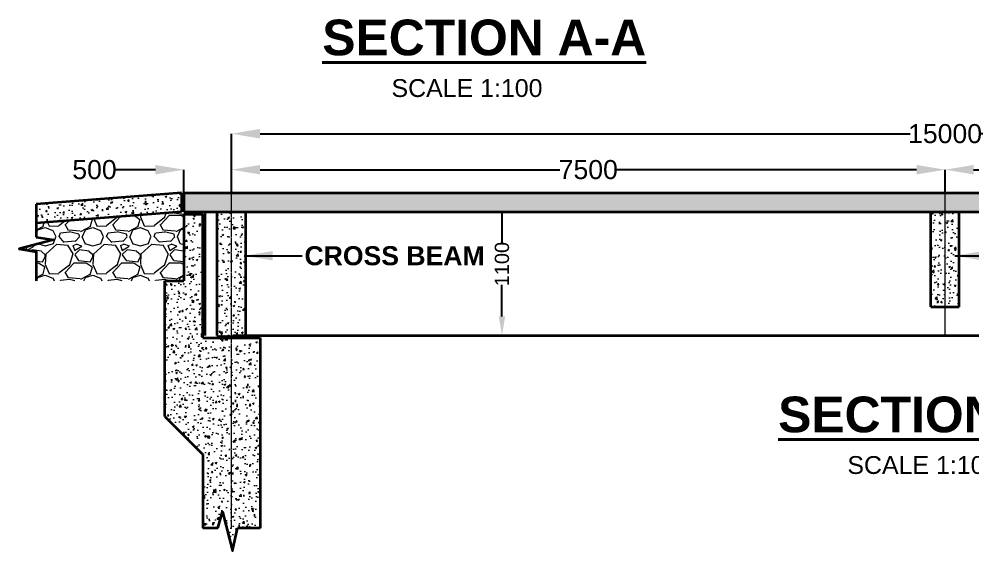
# Model space of a CAD drawing. Header units: millimetres. Extents: x -1307360 to -9241, y 140559 to 432424.
# Drawn here: x -1271182 to -1261156, y 323148 to 328735 of the extents above; entities that cross this region are included whole.
import ezdxf

# ---------------------------------------------------------------- set-up
doc = ezdxf.new("R2010")
doc.units = ezdxf.units.MM
doc.header["$MEASUREMENT"] = 0
doc.linetypes.add('CENTER2', pattern=[1.125, 0.75, -0.125, 0.125, -0.125])
for name, color, linetype, lineweight in [('centreline', 4, 'CENTER2', 15), ('dimension', 252, 'Continuous', 20), ('hatch', 9, 'Continuous', 18), ('lettering', 120, 'Continuous', 25), ('outline', 3, 'Continuous', 35), ('reinforcement', 6, 'Continuous', 50), ('titles', 2, 'Continuous', 40)]:
    doc.layers.add(name, color=color, linetype=linetype, lineweight=lineweight)
doc.styles.add('ARIAL', font='arial.ttf')
doc.dimstyles.new('Dimstyle_100', dxfattribs={"dimtxt": 250, "dimasz": 250, "dimexe": 66, "dimexo": 50, "dimgap": 50, "dimtad": 1, "dimdec": 0, "dimzin": 0, "dimdsep": 46, "dimtxsty": 'ARIAL', "dimcen": 0.09, "dimclrd": 256, "dimclre": 256, "dimclrt": 1, "dimadec": 0, "dimazin": 0, "dimtfac": 1, "dimtdec": 0, "dimtmove": 2, "dimatfit": 3, "dimfxl": 1, "dimtolj": 1, "dimtzin": 0, "dimarcsym": 0})
doc.dimstyles.get("Standard").update_dxf_attribs({"dimtxt": 0.18, "dimasz": 0.18, "dimexe": 0.18, "dimexo": 0.0625, "dimgap": 0.09, "dimtad": 0, "dimtih": 1, "dimtoh": 1, "dimdec": 4, "dimzin": 0, "dimdsep": 46, "dimtxsty": 'Standard', "dimcen": 0.09, "dimadec": 0, "dimazin": 0, "dimtfac": 1, "dimtdec": 4, "dimtofl": 0, "dimtmove": 0, "dimatfit": 3, "dimfxl": 1, "dimtolj": 1, "dimtzin": 0, "dimarcsym": 0})
pattern_1 = [(50, (-921410.2, 3446.9), (179.315046, -15.688034), [18.75, -206.25]), (355, (-921410.2, 3446.9), (-34.68783, 188.04803), [15, -165]), (100.4514, (-921395.25, 3445.59), (144.627345, 172.359886), [15.93505, -175.28553]), (46.1842, (-921410.2, 3496.9), (266.81026, -41.37975), [28.125, -309.375]), (96.6356, (-921387.96, 3493.45), (233.66568, 243.52947), [23.90257, -262.92825]), (351.1842, (-921410.2, 3496.9), (233.66549, 243.52965), [22.5, -247.5]), (21, (-921385.2, 3484.4), (149.226763, -100.654723), [18.75, -206.25]), (326, (-921385.2, 3484.4), (60.82883, 181.28751), [15, -165]), (71.4514, (-921372.76, 3476.01), (210.05566, 80.632624), [15.93505, -175.28553]), (37.5, (-921410.196, 3446.897), (3.039964, 83.2234635), [0, -163, 0, -167.5, 0, -165.625]), (7.5, (-921410.2, 3446.9), (65.767384, 98.602928), [0, -95.5, 0, -159.25, 0, -63.125]), (327.5, (-921465.946, 3446.9), (133.455609, -5.638718), [0, -62.5, 0, -195, 0, -258.75]), (317.5, (-921490.95, 3446.9), (145.796542, 25.026246), [0, -81.25, 0, -129.5, 0, -183.75])]
pattern_2 = [(50, (-931410.2, 3446.83), (179.315046, -15.688034), [18.75, -206.25]), (355, (-931410.2, 3446.83), (-34.68783, 188.04803), [15, -165]), (100.4514, (-931395.25, 3445.53), (144.627345, 172.359886), [15.93505, -175.28553]), (46.1842, (-931410.2, 3496.83), (266.81026, -41.37975), [28.125, -309.375]), (96.6356, (-931387.96, 3493.39), (233.66568, 243.52947), [23.90257, -262.92825]), (351.1842, (-931410.2, 3496.83), (233.66549, 243.52965), [22.5, -247.5]), (21, (-931385.2, 3484.33), (149.226763, -100.654723), [18.75, -206.25]), (326, (-931385.2, 3484.33), (60.82883, 181.28751), [15, -165]), (71.4514, (-931372.76, 3475.95), (210.05566, 80.632624), [15.93505, -175.28553]), (37.5, (-931410.196, 3446.834), (3.039964, 83.2234635), [0, -163, 0, -167.5, 0, -165.625]), (7.5, (-931410.2, 3446.83), (65.767384, 98.602928), [0, -95.5, 0, -159.25, 0, -63.125]), (327.5, (-931465.946, 3446.834), (133.455609, -5.638718), [0, -62.5, 0, -195, 0, -258.75]), (317.5, (-931490.95, 3446.83), (145.796542, 25.026246), [0, -81.25, 0, -129.5, 0, -183.75])]

# ---------------------------------------------------------------- blocks, each defined once
blk = doc.blocks.new('*D155')
at = {"layer": 'Defpoints', "color": 0, "transparency": 16777216}
for p in [(-1261449, 327153), (-1268949, 326911), (-1261449, 326911)]:
    blk.add_point(p, dxfattribs=at)
at = {"layer": 'dimension', "color": 0, "lineweight": -2, "transparency": 16777216}
for p, q in [((-1268949, 326911), (-1268949, 327153)), ((-1268649, 327153), (-1265497, 327153)), ((-1261749, 327153), (-1264902, 327153)), ((-1261449, 326911), (-1261449, 327153))]:
    blk.add_line(p, q, dxfattribs=at)
at = {"layer": 'dimension', "color": 0, "transparency": 16777216}
for points in [[(-1268649, 327203), (-1268649, 327103), (-1268949, 327153)], [(-1261749, 327203), (-1261749, 327103), (-1261449, 327153)]]:
    blk.add_solid(points, dxfattribs=at)
at = {"layer": 'dimension', "color": 1, "transparency": 16777216, "insert": (-1265199, 327153), "char_height": 200, "attachment_point": 5, "style": 'ARIAL'}
blk.add_mtext('\\A1;7500', dxfattribs=at)
blk = doc.blocks.new('*D156')
at = {"layer": 'Defpoints', "color": 0, "transparency": 16777216}
for p in [(-1253949, 327153), (-1261449, 326911), (-1253949, 326911)]:
    blk.add_point(p, dxfattribs=at)
at = {"layer": 'dimension', "color": 0, "lineweight": -2, "transparency": 16777216}
for p, q in [((-1261449, 326911), (-1261449, 327153)), ((-1261149, 327153), (-1257997, 327153)), ((-1254249, 327153), (-1257402, 327153)), ((-1253949, 326911), (-1253949, 327153))]:
    blk.add_line(p, q, dxfattribs=at)
at = {"layer": 'dimension', "color": 0, "transparency": 16777216}
for points in [[(-1261149, 327203), (-1261149, 327103), (-1261449, 327153)], [(-1254249, 327203), (-1254249, 327103), (-1253949, 327153)]]:
    blk.add_solid(points, dxfattribs=at)
at = {"layer": 'dimension', "color": 1, "transparency": 16777216, "insert": (-1257699, 327153), "char_height": 200, "attachment_point": 5, "style": 'ARIAL'}
blk.add_mtext('\\A1;7500', dxfattribs=at)
blk = doc.blocks.new('*D158')
at = {"layer": 'Defpoints', "color": 0, "transparency": 16777216}
for p in [(-1269449, 327153), (-1269449, 326911), (-1268949, 326911)]:
    blk.add_point(p, dxfattribs=at)
at = {"layer": 'dimension', "color": 0, "lineweight": -2, "transparency": 16777216}
for p, q in [((-1269749, 327153), (-1270168, 327153)), ((-1269449, 326911), (-1269449, 327153)), ((-1268949, 326911), (-1268949, 327153)), ((-1268649, 327153), (-1268349, 327153))]:
    blk.add_line(p, q, dxfattribs=at)
at = {"layer": 'dimension', "color": 0, "transparency": 16777216}
for points in [[(-1269749, 327203), (-1269749, 327103), (-1269449, 327153)], [(-1268649, 327203), (-1268649, 327103), (-1268949, 327153)]]:
    blk.add_solid(points, dxfattribs=at)
at = {"layer": 'dimension', "color": 1, "transparency": 16777216, "insert": (-1270389, 327153), "char_height": 200, "attachment_point": 5, "style": 'ARIAL'}
blk.add_mtext('\\A1;500', dxfattribs=at)
blk = doc.blocks.new('*D100')
at = {"layer": 'Defpoints', "color": 0, "transparency": 16777216}
for p in [(-1266402, 326911), (-1266428, 325411), (-1266106, 325411)]:
    blk.add_point(p, dxfattribs=at)
at = {"layer": 'dimension', "color": 0, "lineweight": -2, "transparency": 16777216}
for p, q in [((-1266402, 326911), (-1266106, 326911)), ((-1266106, 326711), (-1266106, 326378)), ((-1266106, 325611), (-1266106, 325945)), ((-1266428, 325411), (-1266106, 325411))]:
    blk.add_line(p, q, dxfattribs=at)
at = {"layer": 'dimension', "color": 0, "transparency": 16777216}
for points in [[(-1266140, 326711), (-1266073, 326711), (-1266106, 326911)], [(-1266140, 325611), (-1266073, 325611), (-1266106, 325411)]]:
    blk.add_solid(points, dxfattribs=at)
at = {"layer": 'dimension', "color": 0, "transparency": 16777216, "insert": (-1266106, 326161), "char_height": 150, "attachment_point": 5, "rotation": 90, "style": 'ARIAL'}
blk.add_mtext('\\A1;1100', dxfattribs=at)
blk = doc.blocks.new('*D101')
at = {"layer": 'Defpoints', "color": 0, "transparency": 16777216}
for p in [(-1253949, 327531), (-1268949, 327153), (-1253949, 327153)]:
    blk.add_point(p, dxfattribs=at)
at = {"layer": 'dimension', "color": 0, "lineweight": -2, "transparency": 16777216}
for p, q in [((-1268949, 327153), (-1268949, 327531)), ((-1268649, 327531), (-1261816, 327531)), ((-1254249, 327531), (-1261082, 327531)), ((-1253949, 327153), (-1253949, 327531))]:
    blk.add_line(p, q, dxfattribs=at)
at = {"layer": 'dimension', "color": 0, "transparency": 16777216}
for points in [[(-1268649, 327581), (-1268649, 327481), (-1268949, 327531)], [(-1254249, 327581), (-1254249, 327481), (-1253949, 327531)]]:
    blk.add_solid(points, dxfattribs=at)
at = {"layer": 'dimension', "color": 1, "transparency": 16777216, "insert": (-1261449, 327531), "char_height": 200, "attachment_point": 5, "style": 'ARIAL'}
blk.add_mtext('\\A1;15000', dxfattribs=at)

msp = doc.modelspace()

# ---------------------------------------------------------------- hatches: boundary and pattern name
at = {"layer": 'hatch'}
h = msp.add_hatch(dxfattribs=at)
h.set_pattern_fill('AR-CONC', color=256, scale=25, style=0)
h.set_pattern_definition(pattern_1)
h.paths.add_polyline_path([(-1269474.2, 326909.4), (-1271003.4, 326790.6), (-1271003.4, 326590), (-1269474.2, 326708.8)])
h = msp.add_hatch(dxfattribs=at)
h.set_pattern_fill('AR-CONC', color=256, scale=25, style=0)
h.set_pattern_definition(pattern_2)
h.paths.add_polyline_path([(-1253449, 326911.3), (-1269448.6, 326911.3), (-1269448.6, 326711.3), (-1253449, 326711.3)])
h = msp.add_hatch(dxfattribs=at)
h.set_pattern_fill('GRAVEL', color=256, scale=500, style=0)
h.set_pattern_definition([(228.0128, (-921050.196, 3946.897), (-3999.999116, -4500.0006708), [67.268, -6659.544]), (184.9697, (-921095.196, 3896.897), (6000.0005258, 499.9956535), [115.434, -11427.9625]), (132.5104, (-921210.196, 3886.897), (4999.9953592, -5500.004337), [81.394, -8058.016]), (267.2737, (-921405.196, 3761.897), (499.9980089, 10000.0001475), [105.119, -10406.779]), (292.8337, (-921410.196, 3656.897), (-2500.0049527, 5999.9982059), [103.0775, -10204.6865]), (357.2737, (-921370.196, 3561.897), (-10000.0001475, 499.9980089), [105.119, -10406.779]), (37.6942, (-921265.196, 3556.897), (-6500.0036728, -4999.9952026), [139.0145, -13762.4245]), (72.2553, (-921155.196, 3641.897), (3500.00538135, 10999.9981156), [131.244, -12993.1605]), (121.4296, (-921115.196, 3766.897), (-4000.0041171, 6499.9975182), [105.475, -10442.0365]), (175.2364, (-921170.196, 3856.897), (5500.000473, -499.9957663), [120.416, -5900.3815]), (222.3974, (-921290.196, 3866.897), (-6000.00367554, -5499.996041), [155.724, -15416.6875]), (138.8141, (-920910.196, 3756.897), (-3500.0014734, 2999.9986567), [53.1505, -5261.922]), (171.4692, (-920950.196, 3791.897), (6499.9991424, -1000.003955), [101.1185, -10010.7555]), (225, (-921050.2, 3806.9), (-6e-14, -500.00015), [70.7105, -636.396]), (203.1986, (-921085.196, 3866.9), (2499.999865, 1000.000663), [38.079, -3769.8075]), (291.8014, (-921120.2, 3851.9), (-499.999955, 1500.000137), [53.8515, -2638.731]), (30.9638, (-921100.2, 3801.9), (1499.999011, 1000.001242), [87.4645, -2828.0115]), (161.5651, (-921025.2, 3846.9), (1000.000217, -499.9992), [63.2455, -1517.8935]), (16.3895, (-921410.196, 3851.897), (5000.0010992, 1499.9963549), [88.6, -8771.4225]), (70.3462, (-921325.196, 3876.897), (-1999.9976237, -5500.0010678), [74.3305, -7358.704]), (293.1986, (-921025.196, 3946.9), (-1000.000663, 2499.999865), [76.1575, -3731.729]), (343.6105, (-920995.196, 3876.897), (-5000.0010992, 1499.9963549), [88.6, -8771.4225]), (339.444, (-921410.196, 3541.897), (-2500.000922, 999.997998), [85.44, -4186.562]), (294.7751, (-921330.196, 3511.897), (-2499.9960946, 5500.001711), [71.589, -7087.3215]), (66.8014, (-921020.196, 3446.9), (1000.000663, 2499.999865), [76.1575, -3731.729]), (17.354, (-920990.196, 3516.897), (-6500.0010095, -1999.9972511), [83.8155, -8297.712]), (69.444, (-921265.196, 3446.897), (-999.997998, -2500.000922), [42.72, -4229.282]), (101.3099, (-921050.2, 3446.9), (-499.998816, 2000.000376), [25.495, -2524.0145]), (165.9638, (-921055.2, 3471.9), (1500.000273, -499.99903), [103.0775, -1958.475]), (186.009, (-921155.196, 3496.897), (4999.9998755, 499.9996587), [95.525, -9456.9615]), (303.6901, (-921100.2, 3756.9), (-500.000667, 999.99978), [72.111, -1730.6645]), (353.1572, (-921060.196, 3696.897), (8499.9996827, -1000.003999), [125.897, -12463.7815]), (60.9454, (-920935.196, 3681.897), (-2000.0000136, -3500.0001923), [51.478, -5096.337]), (90, (-920910.2, 3726.9), (-500, 500), [30, -470]), (120.2564, (-921165.196, 3511.897), (1999.9974434, -3500.001228), [69.462, -6876.76]), (48.0128, (-921200.196, 3571.897), (3999.999116, 4500.0006708), [134.536, -6592.276]), (0, (-921110.2, 3671.9), (500, 500), [130, -370]), (325.3048, (-920980.196, 3671.897), (-4999.9971295, 3500.0043048), [79.057, -7826.637]), (254.0546, (-920915.196, 3626.9), (-499.999945, -2000.000063), [72.801, -3567.254]), (207.646, (-920935.196, 3556.897), (-9499.9979036, -5000.0038566), [118.5325, -11734.737]), (175.4261, (-921040.196, 3501.897), (-6500.00027916, 499.9974006), [125.3995, -12414.537])])
h.paths.add_polyline_path([(-1269449.2, 326686.4), (-1269249.2, 326686.4), (-1269249.2, 325986.4), (-1269224.2, 325986.4), (-1269224.2, 326711.4), (-1269441.4, 326711.4), (-1271003.4, 326590), (-1271003.4, 326442.9), (-1270821, 326415.6), (-1271181.7, 326320.6), (-1271003.4, 326292.9), (-1271003.4, 325986.4), (-1269449.2, 325986.4)])
h = msp.add_hatch(dxfattribs=at)
h.set_pattern_fill('AR-CONC', color=256, scale=25, style=0)
h.set_pattern_definition(pattern_1)
h.paths.add_polyline_path([(-1269649.2, 324561.4), (-1269249.2, 324161.4), (-1269249.2, 323388), (-1269091, 323388), (-1269044.9, 323558.7), (-1268949.2, 323189.7), (-1268949.2, 325386.4), (-1269249.2, 325386.4), (-1269249.2, 326686.4), (-1269449.2, 326686.4), (-1269449.2, 325986.4), (-1269649.2, 325986.4)])
h.paths.add_polyline_path([(-1268949.2, 323189.7), (-1268938.3, 323147.8), (-1268884.9, 323388), (-1268649.2, 323388), (-1268649.2, 325386.4), (-1268949.2, 325386.4)])
h = msp.add_hatch(dxfattribs=at)
h.set_pattern_fill('AR-CONC', color=256, scale=25, style=0)
h.set_pattern_definition(pattern_1)
h.paths.add_polyline_path([(-1268949.2, 325411.4), (-1268799.2, 325411.4), (-1268799.2, 326711.4), (-1268949.2, 326711.4)])
h.paths.add_polyline_path([(-1268949.2, 326711.4), (-1269099.2, 326711.4), (-1269099.2, 325411.4), (-1268949.2, 325411.4)])
h = msp.add_hatch(dxfattribs=at)
h.set_pattern_fill('AR-CONC', color=256, scale=25, style=0)
h.set_pattern_definition(pattern_2)
h.paths.add_polyline_path([(-1261449.2, 325711.3), (-1261299.2, 325711.3), (-1261299.2, 326711.3), (-1261449.2, 326711.3)])
h.paths.add_polyline_path([(-1261599.2, 325711.3), (-1261449.2, 325711.3), (-1261449.2, 326711.3), (-1261599.2, 326711.3)])
h = msp.add_hatch(dxfattribs=at)
h.set_pattern_fill('ANSI31', color=256, scale=50, style=0)
h.set_pattern_definition([(45, (-946672.696, -92958.358), (-4.41941738, 4.41941738), [])])
h.paths.add_polyline_path([(-1269099.2, 325386.4), (-1269099.2, 325411.4), (-1268799.2, 325411.4), (-1268799.2, 325386.4)])
at = {"layer": 'reinforcement'}
h = msp.add_hatch(dxfattribs=at)
h.set_pattern_fill('AR-CONC', color=256, scale=500, style=0)
h.set_pattern_definition([(50, (-921410.2, 3447), (3586.3, -313.76), [375, -4125]), (355, (-921410.2, 3447), (-693.757, 3760.96), [300, -3300]), (100.4514, (-921111.3, 3420.8), (2892.547, 3447.198), [318.7, -3505.71]), (46.1842, (-921410, 4447), (5336.205, -827.595), [562.5, -6187.5]), (96.6356, (-920965.5, 4378), (4673.314, 4870.59), [478.05, -5258.565]), (351.1842, (-921410, 4447), (4673.31, 4870.59), [450, -4950]), (21, (-920910.2, 4197), (2984.535, -2013.094), [375, -4125]), (326, (-920910.2, 4197), (1216.577, 3625.75), [300, -3300]), (71.4514, (-920661.5, 4029), (4201.113, 1612.652), [318.7, -3505.71]), (37.5, (-921410.2, 3446.9), (60.7993, 1664.4693), [0, -3260, 0, -3350, 0, -3312.5]), (7.5, (-921410.2, 3446.9), (1315.348, 1972.0586), [0, -1910, 0, -3185, 0, -1262.5]), (327.5, (-922525.2, 3446.9), (2669.112, -112.7744), [0, -1250, 0, -3900, 0, -5175]), (317.5, (-923025.2, 3447), (2915.931, 500.525), [0, -1625, 0, -2590, 0, -3675])])
h.paths.add_polyline_path([(-1269249.2, 326686.4), (-1269449.2, 326686.4), (-1269449.2, 325986.4), (-1269649.2, 325986.4), (-1269649.2, 324561.4), (-1269249.2, 324161.4), (-1269249.2, 323388), (-1269091, 323388), (-1269044.9, 323558.7), (-1268949.2, 323189.7), (-1268949.2, 325386.4), (-1269249.2, 325386.4)])
h.paths.add_polyline_path([(-1268649.2, 325386.4), (-1268949.2, 325386.4), (-1268949.2, 323189.7), (-1268938.3, 323147.8), (-1268884.9, 323388), (-1268649.2, 323388)])

# ---------------------------------------------------------------- linework, layer by layer
at = {"layer": 'centreline', "ltscale": 30}
msp.add_line((-1268949.2, 323382.4), (-1268949.2, 326911.3), dxfattribs=at)
at = {"layer": 'centreline', "ltscale": 5}
msp.add_line((-1261449.2, 325411.3), (-1261449.2, 326911.3), dxfattribs=at)
at = {"layer": 'centreline'}
msp.add_line((-1261449.2, 325711.3), (-1261449.2, 326711.3), dxfattribs=at)
at = {"layer": 'hatch'}
for p, q in [((-1269361.7, 325411.3), (-1269361.7, 325386.3)), ((-1269099.2, 325411.4), (-1269099.2, 325386.4)), ((-1268799.2, 325411.4), (-1268799.2, 325386.4))]:
    msp.add_line(p, q, dxfattribs=at)
at = {"layer": 'outline'}
for p, q in [((-1269474.2, 326909.4, -0.1), (-1271003.4, 326790.6, -9.3)), ((-1269474.2, 326911.4), (-1269474.2, 326708.8)), ((-1269449.2, 326911.4), (-1269449.2, 326711.3)), ((-1269449.2, 326911.3), (-1253449.2, 326911.3)), ((-1269474.2, 326708.8, -0.2), (-1271003.4, 326590, -9.4)), ((-1269449.2, 326711.3), (-1253449.2, 326711.3)), ((-1269449.2, 326686.4), (-1269249.2, 326686.4)), ((-1269449.2, 326686.4), (-1269449.2, 325986.4)), ((-1269249.2, 325386.4), (-1269249.2, 326686.4)), ((-1269224.2, 325411.4), (-1269224.2, 326711.4)), ((-1269099.2, 325411.4), (-1269099.2, 326711.4)), ((-1268799.2, 325411.4), (-1268799.2, 326711.4)), ((-1261599.2, 325711.3), (-1261599.2, 326711.3)), ((-1261299.2, 325711.3), (-1261299.2, 326711.3)), ((-1269649.2, 324561.4), (-1269649.2, 325986.4)), ((-1269649.2, 325986.4), (-1269449.2, 325986.4)), ((-1261599.2, 325711.3), (-1261299.2, 325711.3)), ((-1269249.2, 325386.4), (-1268649.2, 325386.4)), ((-1268936.7, 325411.3), (-1253961.7, 325411.3)), ((-1268836.7, 325411.3), (-1268536.7, 325411.3)), ((-1268649.2, 325386.4), (-1268649.2, 323388)), ((-1261599.2, 325411.3), (-1261299.2, 325411.3)), ((-1269649.2, 324561.4), (-1269249.2, 324161.4)), ((-1269249.2, 324161.4), (-1269249.2, 323388)), ((-1269091, 323388), (-1269249.2, 323388)), ((-1268649.2, 323388), (-1268884.9, 323388))]:
    msp.add_line(p, q, dxfattribs=at)
at = {"layer": 'outline', "elevation": -9.3}
for points in [[(-1271003.4, 326790.6), (-1271003.4, 326442.9)], [(-1271003.4, 326292.9), (-1271003.4, 325986.4)]]:
    msp.add_lwpolyline(points, dxfattribs=at)
at = {"layer": 'outline'}
for points in [[(-1271003.4, 326442.9), (-1270821, 326415.6), (-1271181.7, 326320.6), (-1270995.2, 326291.6)], [(-1269091, 323388), (-1269044.9, 323558.7), (-1268938.3, 323147.8), (-1268884.9, 323388)]]:
    msp.add_lwpolyline(points, dxfattribs=at)

# ---------------------------------------------------------------- texts
at = {"layer": 'lettering', "insert": (-1268181.9, 326349.2), "char_height": 200, "width": 2178.063, "attachment_point": 1, "style": 'ARIAL'}
msp.add_mtext('{\\fArial|b1|i0|c0|p34;CROSS BEAM}', dxfattribs=at)
at = {"layer": 'titles', "char_height": 300, "attachment_point": 1, "style": 'ARIAL'}
for s, insert, width in [('{\\fArial|b1|i0|c0|p34;\\H1.25x;\\L\\C1;SECTION A-A\\l\\P\\fArial|b0|i0|c0|p34;\\H0.5x;          SCALE 1:100}', (-1267995, 328729.8), 7358.262), ('{\\fArial|b1|i0|c0|p34;\\H1.25x;\\L\\C1;SECTION B-B\\l\\P\\fArial|b0|i0|c0|p34;\\H0.5x;          SCALE 1:100}', (-1263203.6, 324769.1), 4816.584)]:
    msp.add_mtext(s, dxfattribs=dict(at, insert=insert, width=width))

# ---------------------------------------------------------------- dimensions: what is measured, and where the dimension line sits
at = {"layer": 'dimension'}
for base, p1, p2, picture, middle in [((-1253949.2, 327530.8), (-1268949.2, 327153), (-1253949.2, 327153), '*D101', (-1261449.2, 327530.8)), ((-1261449.2, 327153), (-1268949.2, 326911.3), (-1261449.2, 326911.3), '*D155', (-1265199.2, 327153)), ((-1253949.2, 327153), (-1261449.2, 326911.3), (-1253949.2, 326911.3), '*D156', (-1257699.2, 327153))]:
    dim = msp.add_linear_dim(base=base, p1=p1, p2=p2, dimstyle='Standard', override={"dimtxt": 200, "dimasz": 300, "dimgap": 0.18, "dimdec": 0, "dimtxsty": 'ARIAL', "dimclrt": 1}, dxfattribs=at)
    dim.commit()
    dim.dimension.update_dxf_attribs({"geometry": picture, "text_midpoint": middle})
dim = msp.add_linear_dim(base=(-1269449.2, 327153.2), p1=(-1268949.2, 326911.4), p2=(-1269449.2, 326911.4), dimstyle='Standard', override={"dimtxt": 200, "dimasz": 300, "dimgap": 0.18, "dimdec": 0, "dimtxsty": 'ARIAL', "dimclrt": 1}, dxfattribs=at)
dim.commit()
dim.dimension.update_dxf_attribs({"geometry": '*D158', "text_midpoint": (-1270388.6, 327153.2), "dimtype": 160})
dim = msp.add_linear_dim(base=(-1266106.2, 325411.4), p1=(-1266402.1, 326911.4), p2=(-1266427.7, 325411.4), angle=90, text='1100', dimstyle='Standard', override={"dimtxt": 150, "dimasz": 200, "dimdec": 0, "dimtxsty": 'ARIAL'}, dxfattribs=at)
dim.commit()
dim.dimension.update_dxf_attribs({"geometry": '*D100', "text_midpoint": (-1266106.2, 326161.4), "dimtype": 160, "text_rotation": 90})

# ---------------------------------------------------------------- leaders
for points in [[(-1268815.8, 326248.8), (-1268205.3, 326248.8)], [(-1261347.1, 326248.7), (-1260673.3, 326248.7)]]:
    msp.add_leader(points, dimstyle='Dimstyle_100', override={"dimasz": 300, "dimgap": 66, "dimtad": 0}, dxfattribs=at)

doc.saveas('drawing.dxf')
